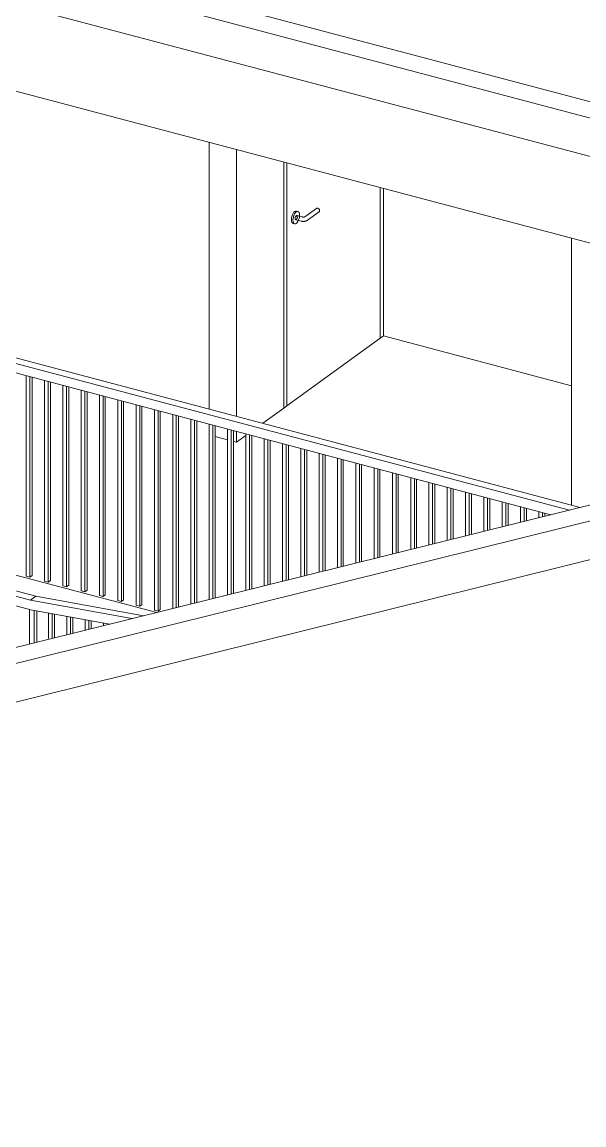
# Model space of a CAD drawing. Header units: metres. Extents: x 40 to 358, y -13 to 19.
# Drawn here: x 82.35 to 84.98, y -2.76 to 2.39 of the extents above; entities that cross this region are included whole.
import ezdxf

# ---------------------------------------------------------------- set-up
doc = ezdxf.new("R2010")
doc.units = ezdxf.units.M
for name, color, linetype, lineweight in [('A-BRND', 11, 'Continuous', 5), ('A-MURO', 113, 'Continuous', 9), ('A-PISO', 51, 'Continuous', 9), ('A-PUER', 31, 'Continuous', 5), ('A-PUER-MARC', 31, 'Continuous', 5)]:
    doc.layers.add(name, color=color, linetype=linetype, lineweight=lineweight)

# ---------------------------------------------------------------- blocks, each defined once
blk = doc.blocks.new('Railing - 20-V79-Axonometria')
at = {"layer": 'A-BRND'}
for p, q in [((65.7714, 4.1982), (65.7714, 5.1348)), ((65.7885, 5.1302), (65.7885, 4.1937)), ((65.7989, 4.2012), (65.7989, 5.1275)), ((65.7714, 4.1982), (65.7885, 4.1937)), ((65.7885, 4.1937), (65.7989, 4.2012))]:
    blk.add_line(p, q, dxfattribs=at)
blk = doc.blocks.new('Railing - 20-V82-Axonometria')
at = {"layer": 'A-BRND'}
for p, q in [((83.0542, -0.346), (83.0542, 0.5601)), ((83.0713, 0.5556), (83.0713, -0.3417)), ((83.0817, -0.3392), (83.0817, 0.5528))]:
    blk.add_line(p, q, dxfattribs=at)
blk = doc.blocks.new('Railing - 20-V83-Axonometria')
at = {"layer": 'A-BRND'}
for p, q in [((83.1398, -0.3248), (83.1398, 0.5375)), ((83.1569, 0.5329), (83.1569, -0.3205)), ((83.1672, -0.318), (83.1672, 0.5302))]:
    blk.add_line(p, q, dxfattribs=at)
blk = doc.blocks.new('Railing - 20-V84-Axonometria')
at = {"layer": 'A-BRND'}
for p, q in [((83.2253, -0.3035), (83.2253, 0.5148)), ((83.2424, 0.5103), (83.2424, -0.2993)), ((83.2528, -0.2967), (83.2528, 0.5075))]:
    blk.add_line(p, q, dxfattribs=at)
blk = doc.blocks.new('Railing - 20-V85-Axonometria')
at = {"layer": 'A-BRND'}
for p, q in [((83.3109, -0.2823), (83.3109, 0.4922)), ((83.328, 0.4876), (83.328, -0.2781)), ((83.3383, -0.2755), (83.3383, 0.4849))]:
    blk.add_line(p, q, dxfattribs=at)
blk = doc.blocks.new('Railing - 20-V86-Axonometria')
at = {"layer": 'A-BRND'}
for p, q in [((83.3964, -0.2611), (83.3964, 0.4695)), ((83.4135, 0.465), (83.4135, -0.2569)), ((83.4239, -0.2543), (83.4239, 0.4623))]:
    blk.add_line(p, q, dxfattribs=at)
blk = doc.blocks.new('Railing - 20-V87-Axonometria')
at = {"layer": 'A-BRND'}
for p, q in [((83.482, -0.2399), (83.482, 0.4469)), ((83.4991, 0.4423), (83.4991, -0.2356)), ((83.5095, -0.2331), (83.5095, 0.4396))]:
    blk.add_line(p, q, dxfattribs=at)
blk = doc.blocks.new('Railing - 20-V88-Axonometria')
at = {"layer": 'A-BRND'}
for p, q in [((83.5676, -0.2187), (83.5676, 0.4242)), ((83.5847, 0.4197), (83.5847, -0.2144)), ((83.595, -0.2118), (83.595, 0.417))]:
    blk.add_line(p, q, dxfattribs=at)
blk = doc.blocks.new('Railing - 20-V89-Axonometria')
at = {"layer": 'A-BRND'}
for p, q in [((83.6531, -0.1974), (83.6531, 0.4016)), ((83.6702, 0.3971), (83.6702, -0.1932)), ((83.6806, -0.1906), (83.6806, 0.3943))]:
    blk.add_line(p, q, dxfattribs=at)
blk = doc.blocks.new('Railing - 20-V90-Axonometria')
at = {"layer": 'A-BRND'}
for p, q in [((83.7387, -0.1762), (83.7387, 0.3789)), ((83.7558, 0.3744), (83.7558, -0.172)), ((83.7661, -0.1694), (83.7661, 0.3717))]:
    blk.add_line(p, q, dxfattribs=at)
blk = doc.blocks.new('Railing - 20-V91-Axonometria')
at = {"layer": 'A-BRND'}
for p, q in [((83.8242, -0.155), (83.8242, 0.3563)), ((83.8413, 0.3518), (83.8413, -0.1508)), ((83.8517, -0.1482), (83.8517, 0.349))]:
    blk.add_line(p, q, dxfattribs=at)
blk = doc.blocks.new('Railing - 20-V92-Axonometria')
at = {"layer": 'A-BRND'}
for p, q in [((83.9098, -0.1338), (83.9098, 0.3336)), ((83.9269, 0.3291), (83.9269, -0.1295)), ((83.9373, -0.127), (83.9373, 0.3264))]:
    blk.add_line(p, q, dxfattribs=at)
blk = doc.blocks.new('Railing - 20-V93-Axonometria')
at = {"layer": 'A-BRND'}
for p, q in [((83.9953, -0.1126), (83.9953, 0.311)), ((84.0125, 0.3065), (84.0125, -0.1083)), ((84.0228, -0.1057), (84.0228, 0.3037))]:
    blk.add_line(p, q, dxfattribs=at)
blk = doc.blocks.new('Railing - 20-V94-Axonometria')
at = {"layer": 'A-BRND'}
for p, q in [((84.0809, -0.0913), (84.0809, 0.2884)), ((84.098, 0.2838), (84.098, -0.0871)), ((84.1084, -0.0845), (84.1084, 0.2811))]:
    blk.add_line(p, q, dxfattribs=at)
blk = doc.blocks.new('Railing - 20-V95-Axonometria')
at = {"layer": 'A-BRND'}
for p, q in [((84.1665, -0.0701), (84.1665, 0.2657)), ((84.1836, 0.2612), (84.1836, -0.0659)), ((84.1939, -0.0633), (84.1939, 0.2584))]:
    blk.add_line(p, q, dxfattribs=at)
blk = doc.blocks.new('Railing - 20-V96-Axonometria')
at = {"layer": 'A-BRND'}
for p, q in [((84.252, -0.0489), (84.252, 0.2431)), ((84.2691, 0.2385), (84.2691, -0.0446)), ((84.2795, -0.0421), (84.2795, 0.2358))]:
    blk.add_line(p, q, dxfattribs=at)
blk = doc.blocks.new('Railing - 20-V97-Axonometria')
at = {"layer": 'A-BRND'}
for p, q in [((84.3376, -0.0277), (84.3376, 0.2204)), ((84.3547, 0.2159), (84.3547, -0.0234)), ((84.365, -0.0209), (84.365, 0.2131))]:
    blk.add_line(p, q, dxfattribs=at)
blk = doc.blocks.new('Railing - 20-V98-Axonometria')
at = {"layer": 'A-BRND'}
for p, q in [((84.4231, -0.0064), (84.4231, 0.1978)), ((84.4402, 0.1932), (84.4402, -0.0022)), ((84.4506, 0.0004), (84.4506, 0.1905))]:
    blk.add_line(p, q, dxfattribs=at)
blk = doc.blocks.new('Railing - 20-V99-Axonometria')
at = {"layer": 'A-BRND'}
for p, q in [((84.5087, 0.0148), (84.5087, 0.1751)), ((84.5258, 0.1706), (84.5258, 0.019)), ((84.5362, 0.0254), (84.5362, 0.1678))]:
    blk.add_line(p, q, dxfattribs=at)
blk = doc.blocks.new('Railing - 20-V100-Axonometria')
at = {"layer": 'A-BRND'}
for p, q in [((84.5943, 0.036), (84.5943, 0.1525)), ((84.6114, 0.1479), (84.6114, 0.0402)), ((84.6217, 0.0428), (84.6217, 0.1452))]:
    blk.add_line(p, q, dxfattribs=at)
blk = doc.blocks.new('Railing - 20-V101-Axonometria')
at = {"layer": 'A-BRND'}
for p, q in [((84.6798, 0.0572), (84.6798, 0.1298)), ((84.6969, 0.1253), (84.6969, 0.0615)), ((84.7073, 0.064), (84.7073, 0.1226))]:
    blk.add_line(p, q, dxfattribs=at)
blk = doc.blocks.new('Railing - 20-V102-Axonometria')
at = {"layer": 'A-BRND'}
for p, q in [((84.7654, 0.0784), (84.7654, 0.1072)), ((84.7825, 0.1026), (84.7825, 0.0827)), ((84.7928, 0.0853), (84.7928, 0.0999))]:
    blk.add_line(p, q, dxfattribs=at)
blk = doc.blocks.new('Railing - Railing-1126174-Axonometria')
for name, p in [('Railing - 20-V79-Axonometria', (16.5983, -4.3935)), ('Railing - 20-V79-Axonometria', (16.6839, -4.4161)), ('Railing - 20-V79-Axonometria', (16.7694, -4.4388)), ('Railing - 20-V79-Axonometria', (16.855, -4.4614)), ('Railing - 20-V79-Axonometria', (16.9406, -4.4841)), ('Railing - 20-V79-Axonometria', (17.0261, -4.5067)), ('Railing - 20-V79-Axonometria', (17.1117, -4.5294)), ('Railing - 20-V79-Axonometria', (17.1972, -4.552)), ('Railing - 20-V82-Axonometria', (0, 0)), ('Railing - 20-V83-Axonometria', (0, 0)), ('Railing - 20-V84-Axonometria', (0, 0)), ('Railing - 20-V85-Axonometria', (0, 0)), ('Railing - 20-V86-Axonometria', (0, 0)), ('Railing - 20-V87-Axonometria', (0, 0)), ('Railing - 20-V88-Axonometria', (0, 0)), ('Railing - 20-V89-Axonometria', (0, 0)), ('Railing - 20-V90-Axonometria', (0, 0)), ('Railing - 20-V91-Axonometria', (0, 0)), ('Railing - 20-V92-Axonometria', (0, 0)), ('Railing - 20-V93-Axonometria', (0, 0)), ('Railing - 20-V94-Axonometria', (0, 0)), ('Railing - 20-V95-Axonometria', (0, 0)), ('Railing - 20-V96-Axonometria', (0, 0)), ('Railing - 20-V97-Axonometria', (0, 0)), ('Railing - 20-V98-Axonometria', (0, 0)), ('Railing - 20-V99-Axonometria', (0, 0)), ('Railing - 20-V100-Axonometria', (0, 0)), ('Railing - 20-V101-Axonometria', (0, 0)), ('Railing - 20-V102-Axonometria', (0, 0))]:
    blk.add_blockref(name, p)
blk = doc.blocks.new('Top Rail Type - Top Rail_Internal_-1126757-Axonometria')
at = {"layer": 'A-BRND'}
for p, q in [((63.744, 5.7419), (84.959, 0.1265)), ((84.9091, 0.1141), (63.7945, 5.703)), ((63.8832, 5.6346), (84.8214, 0.0923))]:
    blk.add_line(p, q, dxfattribs=at)
blk = doc.blocks.new('Puerta-Batiente-HojaLisa - 900x2200-V103-Axonometria')
at = {"layer": 'A-PUER'}
for p, q in [((83.5877, 1.7359), (83.5877, 0.6008)), ((84.0246, 0.9168), (84.0246, 1.6203)), ((83.5877, 0.6008), (84.0246, 0.9168))]:
    blk.add_line(p, q, dxfattribs=at)
at = {"layer": 'A-PUER-MARC'}
for p, q in [((83.5732, 1.7397), (83.5732, 0.5904)), ((83.5877, 0.6008), (83.5877, 1.7359)), ((84.0246, 1.6203), (84.0246, 0.9168)), ((84.0391, 0.9272), (84.0391, 1.6164)), ((84.0391, 0.9272), (84.0246, 0.9168)), ((83.5732, 0.5904), (83.5877, 0.6008))]:
    blk.add_line(p, q, dxfattribs=at)
blk = doc.blocks.new('Manija-Horizontal-SinCerradura - 120-1041476-Axonometria')
at = {"layer": 'A-PUER'}
for p, q in [((73.1716, 4.2929), (73.1647, 4.2947)), ((73.2587, 4.3067), (73.2043, 4.2674)), ((73.216, 4.2512), (73.2704, 4.2905)), ((73.1494, 4.2367), (73.1562, 4.2349)), ((73.1613, 4.2542), (73.187, 4.2474)), ((73.1921, 4.2668), (73.1664, 4.2736))]:
    blk.add_line(p, q, dxfattribs=at)
for points in [[(73.1415, 4.2545, 0), (73.142, 4.2618, 0), (73.1436, 4.2695, 0), (73.1461, 4.2768, 0), (73.1493, 4.2835, 0), (73.153, 4.2889, 0), (73.157, 4.2927, 0), (73.1611, 4.2947, 0), (73.1648, 4.2947, 0), (73.168, 4.2927, 0)], [(73.1794, 4.2751, 0), (73.1789, 4.2817, 0), (73.1773, 4.2871, 0), (73.1749, 4.2909, 0), (73.1717, 4.2929, 0), (73.1679, 4.2929, 0), (73.1639, 4.2909, 0), (73.1599, 4.287, 0), (73.1561, 4.2816, 0), (73.1529, 4.275, 0), (73.1504, 4.2677, 0), (73.1489, 4.26, 0), (73.1484, 4.2527, 0)], [(73.2562, 4.3031, 0), (73.2571, 4.3051, 0), (73.2585, 4.3066, 0), (73.2602, 4.3075, 0), (73.2623, 4.3079, 0), (73.2645, 4.3076, 0), (73.2667, 4.3067, 0), (73.2688, 4.3053, 0), (73.2706, 4.3034, 0), (73.2719, 4.3012, 0), (73.2728, 4.2988, 0), (73.2731, 4.2964, 0)], [(73.2731, 4.2964, 0), (73.2728, 4.2941, 0), (73.2719, 4.2922, 0), (73.2706, 4.2907, 0), (73.2688, 4.2897, 0), (73.2667, 4.2893, 0), (73.2645, 4.2896, 0)], [(73.153, 4.2367, 0), (73.1493, 4.2367, 0), (73.1461, 4.2387, 0), (73.1436, 4.2425, 0), (73.142, 4.2479, 0), (73.1415, 4.2545, 0)], [(73.1484, 4.2527, 0), (73.1489, 4.2461, 0), (73.1504, 4.2407, 0), (73.1529, 4.2369, 0), (73.1561, 4.2349, 0)], [(73.1562, 4.2349, 0), (73.1599, 4.2349, 0), (73.1639, 4.2369, 0), (73.1679, 4.2407, 0), (73.1717, 4.2461, 0), (73.1749, 4.2528, 0), (73.1773, 4.2601, 0), (73.1789, 4.2678, 0), (73.1794, 4.2751, 0)], [(73.1587, 4.2602, 0), (73.1589, 4.2626, 0), (73.1594, 4.2652, 0), (73.1602, 4.2676, 0), (73.1613, 4.2698, 0), (73.1626, 4.2716, 0), (73.1639, 4.2729, 0), (73.1652, 4.2736, 0), (73.1665, 4.2736, 0), (73.1676, 4.2729, 0), (73.1684, 4.2716, 0), (73.1689, 4.2698, 0), (73.1691, 4.2676, 0)], [(73.1691, 4.2676, 0), (73.1689, 4.2652, 0), (73.1684, 4.2626, 0), (73.1676, 4.2602, 0), (73.1665, 4.258, 0), (73.1652, 4.2562, 0), (73.1639, 4.2549, 0), (73.1626, 4.2542, 0), (73.1613, 4.2542, 0), (73.1602, 4.2549, 0), (73.1594, 4.2562, 0), (73.1589, 4.258, 0), (73.1587, 4.2602, 0)], [(73.216, 4.2512, 0), (73.2154, 4.2508, 0), (73.2147, 4.2503, 0), (73.214, 4.2499, 0), (73.2133, 4.2496, 0), (73.2127, 4.2492, 0), (73.212, 4.2489, 0), (73.2113, 4.2486, 0), (73.2106, 4.2484, 0), (73.2099, 4.2481, 0), (73.2091, 4.2479, 0), (73.2084, 4.2476, 0), (73.2077, 4.2474, 0), (73.207, 4.2473, 0), (73.2062, 4.2471, 0), (73.2055, 4.2469, 0), (73.2047, 4.2468, 0), (73.204, 4.2467, 0), (73.2032, 4.2466, 0), (73.2025, 4.2465, 0), (73.2017, 4.2464, 0), (73.2009, 4.2463, 0), (73.2002, 4.2462, 0), (73.1994, 4.2462, 0), (73.1986, 4.2462, 0), (73.1978, 4.2462, 0), (73.1971, 4.2462, 0), (73.1963, 4.2462, 0), (73.1955, 4.2462, 0), (73.1947, 4.2462, 0), (73.194, 4.2463, 0), (73.1932, 4.2463, 0), (73.1924, 4.2464, 0), (73.1917, 4.2465, 0), (73.1909, 4.2466, 0), (73.1902, 4.2467, 0), (73.1894, 4.2469, 0), (73.1887, 4.247, 0), (73.1879, 4.2472, 0), (73.1872, 4.2474, 0), (73.187, 4.2474, 0)], [(73.2043, 4.2674, 0), (73.2043, 4.2674, 0), (73.2043, 4.2674, 0), (73.2042, 4.2674, 0), (73.2041, 4.2673, 0), (73.2039, 4.2672, 0), (73.2037, 4.2672, 0), (73.2035, 4.2671, 0), (73.2033, 4.267, 0), (73.2031, 4.2669, 0), (73.2028, 4.2668, 0), (73.2025, 4.2668, 0), (73.2022, 4.2667, 0), (73.2019, 4.2666, 0), (73.2016, 4.2665, 0), (73.2012, 4.2665, 0), (73.2008, 4.2664, 0), (73.2004, 4.2664, 0), (73.2001, 4.2663, 0), (73.1997, 4.2663, 0), (73.1992, 4.2662, 0), (73.1988, 4.2662, 0), (73.1984, 4.2662, 0), (73.198, 4.2662, 0), (73.1976, 4.2662, 0), (73.1971, 4.2662, 0), (73.1967, 4.2662, 0), (73.1963, 4.2662, 0), (73.1959, 4.2662, 0), (73.1955, 4.2662, 0), (73.1951, 4.2663, 0), (73.1947, 4.2663, 0), (73.1943, 4.2664, 0), (73.1939, 4.2664, 0), (73.1935, 4.2665, 0), (73.1932, 4.2665, 0), (73.1928, 4.2666, 0), (73.1925, 4.2667, 0), (73.1922, 4.2668, 0), (73.1921, 4.2668, 0)]]:
    blk.add_polyline3d(points, dxfattribs=at)
blk = doc.blocks.new('Railing - 20-1752740-Axonometria')
at = {"layer": 'A-BRND'}
blk.add_line((82.7309, -0.4262), (82.7309, -0.4142), dxfattribs=at)
blk = doc.blocks.new('Railing - 20-V464-Axonometria')
at = {"layer": 'A-BRND'}
for p, q in [((82.6453, -0.4474), (82.6453, -0.3985)), ((82.6624, -0.4432), (82.6624, -0.4016)), ((82.6728, -0.4406), (82.6728, -0.4035))]:
    blk.add_line(p, q, dxfattribs=at)
blk = doc.blocks.new('Railing - 20-V465-Axonometria')
at = {"layer": 'A-BRND'}
for p, q in [((82.5597, -0.4687), (82.5597, -0.3828)), ((82.5768, -0.4644), (82.5768, -0.3859)), ((82.5871, -0.4618), (82.5871, -0.3878))]:
    blk.add_line(p, q, dxfattribs=at)
blk = doc.blocks.new('Railing - 20-V466-Axonometria')
at = {"layer": 'A-BRND'}
for p, q in [((82.474, -0.4861), (82.474, -0.3671)), ((82.4912, -0.4856), (82.4912, -0.3702)), ((82.5015, -0.4831), (82.5015, -0.3721))]:
    blk.add_line(p, q, dxfattribs=at)
blk = doc.blocks.new('Railing - 25-V763-Axonometria')
at = {"layer": 'A-BRND'}
for p, q in [((82.385, -0.512), (82.385, -0.3503)), ((82.4064, -0.5067), (82.4064, -0.3547)), ((82.4193, -0.5035), (82.4193, -0.357))]:
    blk.add_line(p, q, dxfattribs=at)
blk = doc.blocks.new('Railing - Railing-1752316-Axonometria')
for name in ['Railing - 25-V763-Axonometria', 'Railing - 20-V466-Axonometria', 'Railing - 20-V465-Axonometria', 'Railing - 20-V464-Axonometria', 'Railing - 20-1752740-Axonometria']:
    blk.add_blockref(name, (0, 0))
blk = doc.blocks.new('Top Rail Type - Top Rail_Internal_-1752441-Axonometria')
at = {"layer": 'A-BRND'}
for p, q in [((82.3892, -0.3064), (81.3623, -0.0354)), ((81.3882, -0.0167), (82.4151, -0.2877)), ((82.3909, -0.3518), (81.364, -0.0808)), ((82.3892, -0.3064), (82.4151, -0.2877)), ((82.8632, -0.3934), (82.3892, -0.3064)), ((82.4151, -0.2877), (82.9175, -0.3799)), ((82.7587, -0.4193), (82.3909, -0.3518))]:
    blk.add_line(p, q, dxfattribs=at)

msp = doc.modelspace()

# ---------------------------------------------------------------- linework, layer by layer
at = {"layer": 'A-MURO'}
for p, q in [((59.7184, 8.7151), (88.8267, 1.0104)), ((88.53, 1.0122), (60.1321, 8.5289)), ((83.224, 0.5857), (83.224, 1.8322)), ((83.3523, 1.7982), (83.3523, 0.5517)), ((83.5732, 0.5904), (83.5732, 1.7397)), ((84.9185, 0.1372), (84.9185, 1.3837)), ((88.8267, 1.0104), (74.3556, -2.579)), ((74.4121, -2.4896), (88.53, 1.0122)), ((84.0391, 0.9272), (84.9185, 0.6945)), ((74.3556, -2.7589), (88.8267, 0.8305)), ((83.4749, 0.5193), (83.5732, 0.5904)), ((83.224, 0.4646), (83.224, 0.5152)), ((83.3523, 0.4812), (83.3523, 0.4307)), ((83.3109, 0.4416), (83.2528, 0.457)), ((83.3523, 0.4307), (83.3395, 0.4341)), ((83.3523, 0.4307), (83.3964, 0.4626))]:
    msp.add_line(p, q, dxfattribs=at)
at = {"layer": 'A-PISO'}
for p, q in [((60.4869, 8.2551), (88.1792, 0.9252)), ((87.39, 0.7295), (61.2852, 7.6392)), ((65.7458, 4.1974), (82.9799, -0.3644))]:
    msp.add_line(p, q, dxfattribs=at)

# ---------------------------------------------------------------- block references
at = {"layer": 'A-BRND'}
for name in ['Top Rail Type - Top Rail_Internal_-1126757-Axonometria', 'Railing - Railing-1126174-Axonometria', 'Top Rail Type - Top Rail_Internal_-1752441-Axonometria', 'Railing - Railing-1752316-Axonometria']:
    msp.add_blockref(name, (0, 0), dxfattribs=at)
at = {"layer": 'A-PUER'}
for name, p in [('Puerta-Batiente-HojaLisa - 900x2200-V103-Axonometria', (0, 0)), ('Manija-Horizontal-SinCerradura - 120-1041476-Axonometria', (10.4679, -2.7836))]:
    msp.add_blockref(name, p, dxfattribs=at)

doc.saveas('drawing.dxf')
